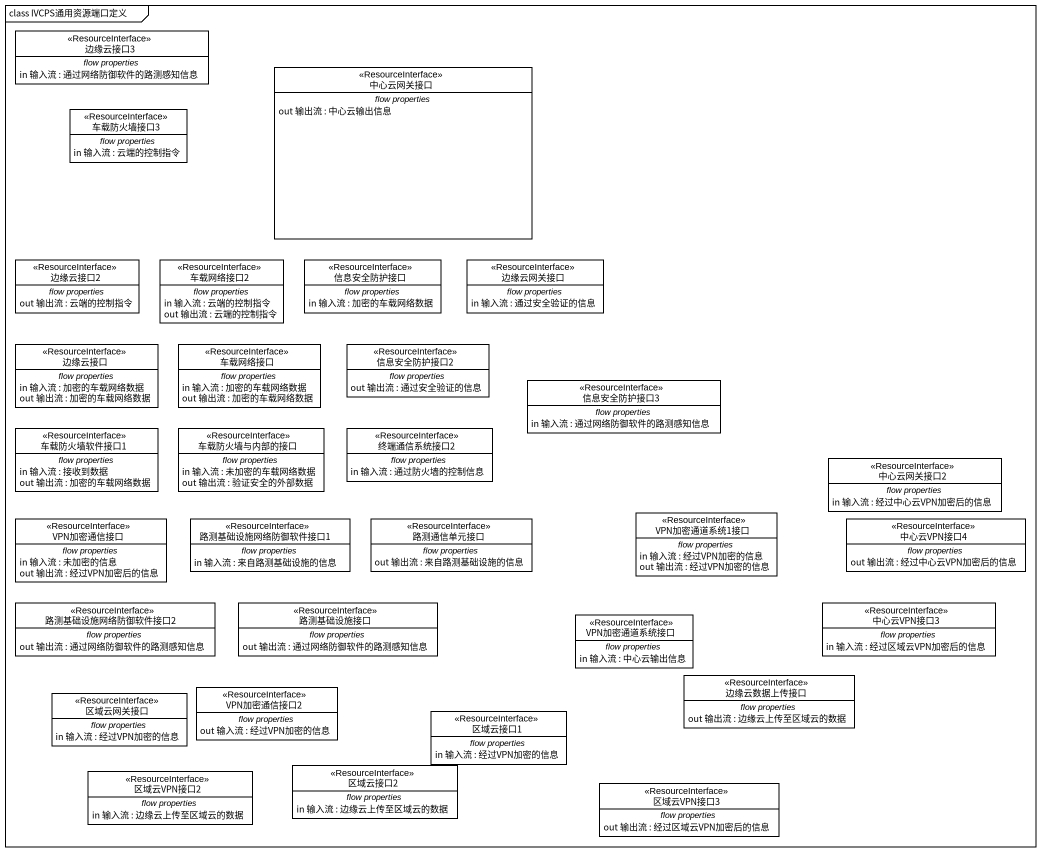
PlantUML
@startuml
mainframe class IVCPS通用资源端口定义
hide circle
hide empty members
class 边缘云接口3 <<ResourceInterface>> {
  -- flow properties --
  in 输入流 : 通过网络防御软件的路测感知信息
}
class 中心云网关接口 <<ResourceInterface>> {
  -- flow properties --
  out 输出流 : 中心云输出信息
}
class 车载防火墙接口3 <<ResourceInterface>> {
  -- flow properties --
  in 输入流 : 云端的控制指令
}
class 边缘云接口2 <<ResourceInterface>> {
  -- flow properties --
  out 输出流 : 云端的控制指令
}
class 车载网络接口2 <<ResourceInterface>> {
  -- flow properties --
  in 输入流 : 云端的控制指令
  out 输出流 : 云端的控制指令
}
class 信息安全防护接口 <<ResourceInterface>> {
  -- flow properties --
  in 输入流 : 加密的车载网络数据
}
class 边缘云网关接口 <<ResourceInterface>> {
  -- flow properties --
  in 输入流 : 通过安全验证的信息
}
class 边缘云接口 <<ResourceInterface>> {
  -- flow properties --
  in 输入流 : 加密的车载网络数据
  out 输出流 : 加密的车载网络数据
}
class 车载网络接口 <<ResourceInterface>> {
  -- flow properties --
  in 输入流 : 加密的车载网络数据
  out 输出流 : 加密的车载网络数据
}
class 信息安全防护接口2 <<ResourceInterface>> {
  -- flow properties --
  out 输出流 : 通过安全验证的信息
}
class 信息安全防护接口3 <<ResourceInterface>> {
  -- flow properties --
  in 输入流 : 通过网络防御软件的路测感知信息
}
class 车载防火墙软件接口1 <<ResourceInterface>> {
  -- flow properties --
  in 输入流 : 接收到数据
  out 输出流 : 加密的车载网络数据
}
class 车载防火墙与内部的接口 <<ResourceInterface>> {
  -- flow properties --
  in 输入流 : 未加密的车载网络数据
  out 输出流 : 验证安全的外部数据
}
class 终端通信系统接口2 <<ResourceInterface>> {
  -- flow properties --
  in 输入流 : 通过防火墙的控制信息
}
class 中心云网关接口2 <<ResourceInterface>> {
  -- flow properties --
  in 输入流 : 经过中心云VPN加密后的信息
}
class VPN加密通信接口 <<ResourceInterface>> {
  -- flow properties --
  in 输入流 : 未加密的信息
  out 输出流 : 经过VPN加密后的信息
}
class 路测基础设施网络防御软件接口1 <<ResourceInterface>> {
  -- flow properties --
  in 输入流 : 来自路测基础设施的信息
}
class 路测通信单元接口 <<ResourceInterface>> {
  -- flow properties --
  out 输出流 : 来自路测基础设施的信息
}
class VPN加密通道系统1接口 <<ResourceInterface>> {
  -- flow properties --
  in 输入流 : 经过VPN加密的信息
  out 输出流 : 经过VPN加密的信息
}
class 中心云VPN接口4 <<ResourceInterface>> {
  -- flow properties --
  out 输出流 : 经过中心云VPN加密后的信息
}
class 路测基础设施网络防御软件接口2 <<ResourceInterface>> {
  -- flow properties --
  out 输出流 : 通过网络防御软件的路测感知信息
}
class 路测基础设施接口 <<ResourceInterface>> {
  -- flow properties --
  out 输出流 : 通过网络防御软件的路测感知信息
}
class 中心云VPN接口3 <<ResourceInterface>> {
  -- flow properties --
  in 输入流 : 经过区域云VPN加密后的信息
}
class VPN加密通道系统接口 <<ResourceInterface>> {
  -- flow properties --
  in 输入流 : 中心云输出信息
}
class 边缘云数据上传接口 <<ResourceInterface>> {
  -- flow properties --
  out 输出流 : 边缘云上传至区域云的数据
}
class 区域云网关接口 <<ResourceInterface>> {
  -- flow properties --
  in 输入流 : 经过VPN加密的信息
}
class VPN加密通信接口2 <<ResourceInterface>> {
  -- flow properties --
  out 输入流 : 经过VPN加密的信息
}
class 区域云接口1 <<ResourceInterface>> {
  -- flow properties --
  in 输入流 : 经过VPN加密的信息
}
class 区域云VPN接口2 <<ResourceInterface>> {
  -- flow properties --
  in 输入流 : 边缘云上传至区域云的数据
}
class 区域云接口2 <<ResourceInterface>> {
  -- flow properties --
  in 输入流 : 边缘云上传至区域云的数据
}
class 区域云VPN接口3 <<ResourceInterface>> {
  -- flow properties --
  out 输出流 : 经过区域云VPN加密后的信息
}
@enduml
